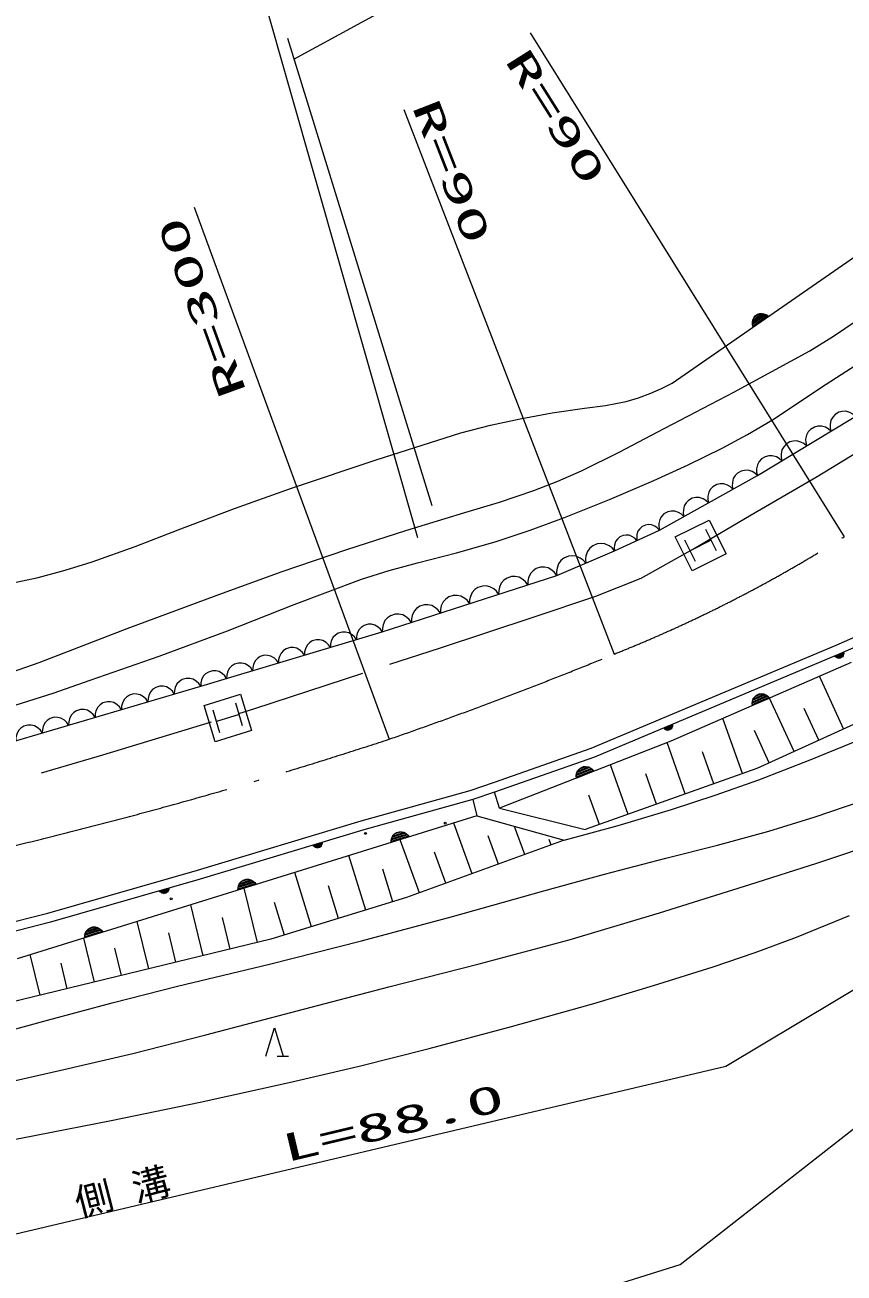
# Model space of a CAD drawing. Units: millimetres, scale not verified. Extents: x 65164 to 705164, y -267 to 359733.
# Drawn here: x 318562 to 361766, y 228510 to 294359 of the extents above; entities that cross this region are included whole.
import ezdxf
from ezdxf.enums import TextEntityAlignment as Align

# ---------------------------------------------------------------- set-up
doc = ezdxf.new("R2010")
doc.units = ezdxf.units.MM
doc.header["$LTSCALE"] = 1000
doc.linetypes.add('DASHED', pattern=[7.5, 6, -1.5])
doc.linetypes.add('LONG_DASHED_DOTTED', pattern=[15.25, 12, -1.5, 0.25, -1.5])
for name, color, linetype, lineweight in [('S-BGD', 7, 'Continuous', 13), ('S-BGD-HTXT', 6, 'Continuous', 13), ('S-BMK', 2, 'LONG_DASHED_DOTTED', 13)]:
    doc.layers.add(name, color=color, linetype=linetype, lineweight=lineweight)
doc.styles.add('ＭＳ ゴシック', font='')
doc.styles.get('ＭＳ ゴシック').set_extended_font_data('MS Gothic')

# ---------------------------------------------------------------- blocks, each defined once
blk = doc.blocks.new('BUHIN25')
at = {"color": 7, "linetype": 'Continuous', "lineweight": 13}
for p, q in [((-472, -81), (435, 201)), ((393, 253), (-467, -14)), ((-450, 57), (336, 301)), ((274, 347), (-420, 131)), ((-382, 209), (196, 388)), ((65, 413), (-290, 302))]:
    blk.add_line(p, q, dxfattribs=at)
blk.add_lwpolyline([(-477, -148), (-473, -27), (-447, 84), (-387, 217), (-300, 307), (-199, 378), (-51, 424), (73, 423), (196, 398), (321, 322), (408, 247), (477, 148)], close=True, dxfattribs=at)
blk = doc.blocks.new('BUHIN40')
at = {"color": 7, "linetype": 'Continuous', "lineweight": 13}
for p, q in [((231, 63), (-207, -121)), ((-183, -145), (232, 30)), ((226, -6), (-153, -166)), ((-120, -186), (216, -45)), ((200, -85), (-79, -203)), ((-13, -209), (159, -136))]:
    blk.add_line(p, q, dxfattribs=at)
blk.add_lwpolyline([(230, 97), (234, 36), (227, -20), (203, -89), (164, -138), (117, -179), (46, -209), (-16, -214), (-78, -208), (-144, -176), (-191, -143), (-230, -97)], close=True, dxfattribs=at)
blk = doc.blocks.new('BUHIN49')
at = {"color": 7, "linetype": 'Continuous', "lineweight": 13}
for p, q in [((-446, -81), (230, 388)), ((298, 359), (-441, -154)), ((157, 413), (-440, -1)), ((-427, 84), (70, 429)), ((-426, -219), (355, 322)), ((-62, 414), (-368, 201))]:
    blk.add_line(p, q, dxfattribs=at)
blk.add_lwpolyline([(-411, -285), (-443, -168), (-452, -55), (-434, 91), (-378, 203), (-303, 301), (-176, 389), (-58, 425), (67, 439), (210, 404), (314, 358), (411, 285)], close=True, dxfattribs=at)
blk = doc.blocks.new('BUHIN113')
at = {"color": 7, "linetype": 'Continuous', "lineweight": 13}
blk.add_lwpolyline([(697, 205), (597, 350), (473, 461), (292, 575), (115, 613), (-65, 617), (-280, 553), (-429, 453), (-557, 324), (-648, 131), (-688, -29), (-697, -205)], dxfattribs=at)
blk = doc.blocks.new('BUHIN114')
at = {"color": 7, "linetype": 'Continuous', "lineweight": 13}
blk.add_lwpolyline([(684, 205), (586, 347), (464, 456), (285, 566), (110, 603), (-66, 606), (-278, 543), (-423, 444), (-549, 316), (-638, 126), (-677, -31), (-684, -205)], dxfattribs=at)
blk = doc.blocks.new('BUHIN115')
at = {"color": 7, "linetype": 'Continuous', "lineweight": 13}
blk.add_lwpolyline([(767, 248), (653, 406), (512, 526), (308, 646), (109, 684), (-90, 683), (-327, 606), (-489, 490), (-628, 344), (-723, 126), (-763, -52), (-767, -248)], dxfattribs=at)
blk = doc.blocks.new('BUHIN116')
at = {"color": 7, "linetype": 'Continuous', "lineweight": 13}
blk.add_lwpolyline([(762, 325), (630, 476), (475, 585), (255, 690), (48, 709), (-155, 690), (-391, 589), (-546, 456), (-674, 293), (-751, 62), (-775, -124), (-762, -325)], dxfattribs=at)
blk = doc.blocks.new('BUHIN117')
at = {"color": 7, "linetype": 'Continuous', "lineweight": 13}
blk.add_lwpolyline([(590, 274), (483, 389), (359, 471), (184, 548), (21, 558), (-138, 538), (-322, 454), (-440, 345), (-537, 214), (-592, 31), (-606, -116), (-590, -274)], dxfattribs=at)
blk = doc.blocks.new('BUHIN118')
at = {"color": 7, "linetype": 'Continuous', "lineweight": 13}
blk.add_lwpolyline([(646, 359), (515, 481), (367, 564), (162, 636), (-23, 634), (-202, 598), (-402, 487), (-527, 354), (-626, 197), (-673, -15), (-677, -182), (-646, -359)], dxfattribs=at)
blk = doc.blocks.new('BUHIN119')
at = {"color": 7, "linetype": 'Continuous', "lineweight": 13}
blk.add_lwpolyline([(647, 391), (509, 510), (355, 590), (143, 656), (-47, 647), (-228, 604), (-429, 483), (-551, 343), (-647, 179), (-687, -40), (-685, -211), (-647, -391)], dxfattribs=at)

msp = doc.modelspace()

# ---------------------------------------------------------------- linework, layer by layer
at = {"layer": 'S-BGD'}
for p, q in [((352708, 275460), (371405, 288434)), ((357193, 270587), (364957, 275277)), ((352025, 267711), (357193, 270587)), ((349663, 266616), (352025, 267711)), ((355043, 266617), (354484, 267735)), ((353925, 266058), (353366, 267176)), ((354764, 267176), (353646, 266617)), ((346617, 265316), (349663, 266616)), ((337410, 262338), (346617, 265316)), ((361348, 261637), (368463, 264804)), ((368672, 264349), (361547, 261178)), ((327831, 259472), (337410, 262338)), ((348427, 256198), (361348, 261637)), ((361547, 261178), (348607, 255732)), ((370241, 261099), (357168, 255129)), ((362143, 260720), (352631, 256572)), ((313901, 255365), (327831, 259472)), ((361744, 257219), (360477, 259993)), ((357749, 258940), (356925, 258581)), ((356927, 258513), (357797, 258893)), ((356934, 258653), (357688, 258982)), ((357622, 259021), (356955, 258730)), ((356985, 258812), (357539, 259053)), ((357407, 259064), (357065, 258915)), ((359129, 256025), (357842, 258844)), ((328849, 257013), (328481, 258208)), ((330043, 257381), (329676, 258576)), ((360436, 256622), (359670, 258300)), ((329860, 257978), (328665, 257611)), ((356413, 254861), (355378, 257770)), ((357822, 255428), (357043, 257133)), ((343328, 254407), (348427, 256198)), ((352631, 256572), (343593, 253045)), ((353392, 253786), (352429, 256493)), ((348607, 255732), (343324, 253875)), ((354902, 254323), (354304, 256006)), ((348486, 255089), (347647, 254761)), ((347647, 254694), (348532, 255039)), ((347659, 254833), (348426, 255132)), ((348361, 255174), (347683, 254910)), ((347716, 254990), (348280, 255210)), ((348148, 255225), (347801, 255090)), ((357168, 255129), (348105, 251905)), ((350371, 252711), (349440, 255327)), ((351881, 253248), (351313, 254845)), ((342045, 253970), (343328, 254407)), ((336292, 252368), (342045, 253970)), ((343324, 253877), (342192, 253492)), ((343593, 253045), (343324, 253877)), ((348860, 252174), (348312, 253716)), ((342192, 253492), (336431, 251888)), ((342192, 253492), (342396, 252627)), ((343593, 253045), (348105, 251905)), ((342396, 252627), (318150, 245094)), ((327664, 249769), (336292, 252368)), ((342149, 249579), (341181, 252250)), ((342396, 252627), (347010, 251342)), ((336431, 251888), (327805, 249289)), ((343538, 250083), (342999, 251569)), ((344927, 250586), (344388, 252072)), ((334237, 251194), (333782, 251057)), ((333803, 251031), (334234, 251161)), ((334225, 251125), (333831, 251007)), ((333862, 250983), (334210, 251088)), ((334191, 251050), (333901, 250962)), ((333966, 250950), (334145, 251003)), ((339372, 248572), (338357, 251372)), ((347010, 251342), (338678, 248320)), ((346315, 251090), (346208, 251387)), ((336535, 247661), (335652, 250532)), ((340761, 249076), (340165, 250717)), ((319775, 247505), (327664, 249769)), ((333678, 246782), (332797, 249645)), ((337963, 248101), (337433, 249825)), ((327805, 249289), (319906, 247022)), ((335107, 247222), (334577, 248942)), ((326142, 248779), (325685, 248648)), ((325706, 248622), (326139, 248746)), ((326129, 248711), (325734, 248597)), ((325764, 248573), (326114, 248674)), ((326094, 248635), (325803, 248552)), ((325868, 248538), (326047, 248590)), ((330820, 245949), (330124, 248814)), ((338678, 248320), (331536, 246123)), ((327955, 245253), (327303, 247938)), ((332250, 246343), (331722, 248058)), ((314261, 246099), (319775, 247505)), ((319906, 247022), (314377, 245612)), ((325090, 244557), (324481, 247061)), ((329387, 245601), (328983, 247266)), ((326522, 244905), (326144, 246462)), ((331536, 246123), (310048, 240904)), ((322225, 243861), (321660, 246185)), ((323657, 244209), (323305, 245657)), ((319360, 243165), (318839, 245308)), ((320792, 243513), (320467, 244853)), ((331866, 239944), (332466, 239944))]:
    msp.add_line(p, q, dxfattribs=at)
at = {"layer": 'S-BGD', "linetype": 'DASHED'}
for p, q in [((360349, 270534), (374492, 279224)), ((356873, 268517), (360349, 270534)), ((353822, 266713), (356873, 268517)), ((351062, 265174), (353822, 266713)), ((348674, 264219), (351062, 265174)), ((345414, 263131), (348674, 264219)), ((340425, 261486), (345414, 263131)), ((330679, 258288), (340425, 261486)), ((322666, 255847), (330679, 258288)), ((312238, 252796), (322666, 255847))]:
    msp.add_line(p, q, dxfattribs=at)
at = {"layer": 'S-BGD'}
for points in [[(317545, 260106), (319307, 260721), (323959, 262512), (328641, 264259), (332079, 265502), (335545, 266692), (338644, 267691), (341765, 268634), (343595, 269185), (345405, 269793), (346670, 270288), (347922, 270843), (349934, 271831), (351917, 272872), (355951, 274993), (359962, 277169), (361204, 277937), (362411, 278754)], [(318091, 258495), (320056, 259110), (322005, 259783), (325637, 261063), (329244, 262398), (332758, 263782), (336307, 265114), (337775, 265575), (339271, 265980), (341325, 266505), (343371, 267091), (345208, 267704), (347026, 268374), (349387, 269324), (351736, 270333), (353546, 271153), (355339, 272032), (356680, 272749), (357990, 273519), (360820, 275413), (363692, 277262)], [(317613, 264856), (319255, 265210), (320682, 265588), (322103, 266027), (324379, 266848), (326647, 267729), (329620, 268848), (332620, 269913), (337084, 271407), (341561, 272841), (343116, 273242), (344686, 273584), (346370, 273888), (348072, 274133), (349179, 274285), (350269, 274494), (350928, 274681), (351577, 274929), (352141, 275184), (352708, 275460)], [(347010, 251342), (349843, 252123), (352661, 252961), (354970, 253719), (357269, 254538), (359973, 255579), (362654, 256676), (366695, 258360), (370712, 260099), (372220, 260832), (373707, 261622), (374117, 261848), (374535, 262081)], [(316462, 240949), (319748, 241846), (323167, 242771), (326615, 243642), (331462, 244810), (336305, 246031), (341117, 247328), (345927, 248676), (349136, 249563), (352370, 250394), (355084, 251081), (357792, 251828), (360237, 252586), (362664, 253400)], [(273611, 233078), (278589, 233356), (283578, 233641), (287638, 233908), (291704, 234237), (294778, 234545), (297856, 234914), (300835, 235337), (303814, 235821), (307671, 236516), (311524, 237272), (315954, 238199), (320382, 239188), (324243, 240098), (328101, 241069), (332925, 242344), (337761, 243614), (342519, 244819), (347261, 246082), (352033, 247518), (356803, 249007), (360335, 250129), (363849, 251309)], [(272316, 230758), (277296, 231014), (282287, 231271), (286617, 231518), (290946, 231825), (294702, 232155), (298462, 232546), (301977, 232968), (305483, 233450), (309524, 234074), (313556, 234757), (318337, 235629), (323106, 236559), (327804, 237530), (332490, 238559), (336196, 239432), (339889, 240364), (344226, 241518), (348560, 242733), (351724, 243675), (354870, 244673), (357075, 245424), (359258, 246231), (362053, 247377)], [(331262, 239944), (331720, 241440), (332177, 239944)]]:
    msp.add_lwpolyline(points, dxfattribs=at)
for points in [[(354652, 268239), (355546, 266450), (353757, 265555), (352863, 267344)], [(329924, 259044), (330512, 257133), (328600, 256545), (328012, 258456)], [(356929, 258446), (356919, 258568), (356933, 258680), (356978, 258820), (357055, 258919), (357148, 259000), (357290, 259062), (357413, 259075), (357538, 259064), (357671, 259002), (357765, 258936), (357845, 258846)], [(347646, 254627), (347641, 254748), (347660, 254860), (347710, 254998), (347791, 255094), (347887, 255172), (348031, 255228), (348154, 255236), (348279, 255220), (348410, 255153), (348501, 255084), (348578, 254990)], [(334240, 251228), (334238, 251167), (334224, 251112), (334193, 251045), (334149, 251001), (334098, 250966), (334024, 250943), (333963, 250944), (333901, 250957), (333839, 250996), (333796, 251034), (333761, 251084)], [(326145, 248813), (326142, 248752), (326128, 248697), (326096, 248631), (326052, 248587), (326000, 248553), (325926, 248531), (325864, 248533), (325803, 248547), (325741, 248586), (325699, 248625), (325665, 248675)]]:
    msp.add_lwpolyline(points, close=True, dxfattribs=at)
for centre in [(340734, 252247), (336526, 251708), (326275, 248255)]:
    msp.add_circle(centre, 49.8, dxfattribs=at)
at = {"layer": 'S-BGD-HTXT'}
for p, q in [((332742, 292551), (361317, 308138)), ((330588, 297737), (339267, 267309)), ((345210, 293950), (361765, 267355)), ((332401, 293657), (340019, 268999)), ((338544, 289893), (349649, 261169)), ((327485, 284738), (337772, 256676)), ((355533, 239429), (383816, 256335)), ((353121, 228954), (384998, 253957)), ((310015, 228674), (355533, 239429)), ((299278, 212173), (353121, 228954))]:
    msp.add_line(p, q, dxfattribs=at)
at = {"layer": 'S-BMK'}
for centre, radius, start, end in [((322496, 329316), 73358, 291.72452, 302.36545), ((264978, 467040), 222603, 289.0876, 292.35638), ((258898, 496613), 252569, 279.98364, 288.19705)]:
    msp.add_arc(centre, radius, start, end, dxfattribs=at)

# ---------------------------------------------------------------- block references
at = {"layer": 'S-BGD'}
for name, p in [('BUHIN49', (357382, 278704)), ('BUHIN119', (361722, 273323)), ('BUHIN119', (360428, 272541)), ('BUHIN119', (359134, 271759)), ('BUHIN119', (357840, 270977)), ('BUHIN118', (356547, 270227)), ('BUHIN118', (355255, 269508)), ('BUHIN118', (353963, 268790)), ('BUHIN118', (352671, 268071)), ('BUHIN117', (350253, 266890)), ('BUHIN117', (351434, 267438)), ('BUHIN116', (348901, 266291)), ('BUHIN116', (347378, 265641)), ('BUHIN115', (345849, 265067)), ('BUHIN115', (342780, 264075)), ('BUHIN115', (344315, 264571)), ('BUHIN115', (341246, 263579)), ('BUHIN115', (339711, 263082)), ('BUHIN115', (338177, 262586)), ('BUHIN114', (335357, 261724)), ('BUHIN114', (336725, 262133)), ('BUHIN114', (332620, 260905)), ('BUHIN114', (333989, 261314)), ('BUHIN114', (331252, 260495)), ('BUHIN40', (361513, 261164)), ('BUHIN114', (328515, 259677)), ('BUHIN114', (329884, 260086)), ('BUHIN113', (325742, 258856)), ('BUHIN113', (327135, 259267)), ('BUHIN113', (324349, 258445)), ('BUHIN113', (321563, 257624)), ('BUHIN113', (322956, 258034)), ('BUHIN113', (320169, 257213)), ('BUHIN113', (318776, 256802)), ('BUHIN40', (352482, 257363)), ('BUHIN25', (338355, 251372)), ('BUHIN25', (330273, 248860)), ('BUHIN25', (322191, 246349))]:
    msp.add_blockref(name, p, dxfattribs=at)

# ---------------------------------------------------------------- texts
at = {"layer": 'S-BGD-HTXT', "style": 'ＭＳ ゴシック', "width": 2}
for s, rotation, p in [('R=90', 302.2, (343455, 292271)), ('R=90', 291.3, (338539, 289924)), ('R=300', 110, (330674, 275158)), ('L=88.0', 13.4, (332423, 233913))]:
    msp.add_text(s, height=1466, rotation=rotation, dxfattribs=at).set_placement(p, align=Align.BOTTOM_LEFT)
at = {"layer": 'S-BGD-HTXT', "insert": (321450, 231306), "char_height": 1466, "attachment_point": 7, "rotation": 14.4, "style": 'ＭＳ ゴシック'}
msp.add_mtext('\\T1.55;側溝', dxfattribs=at)

doc.saveas('drawing.dxf')
